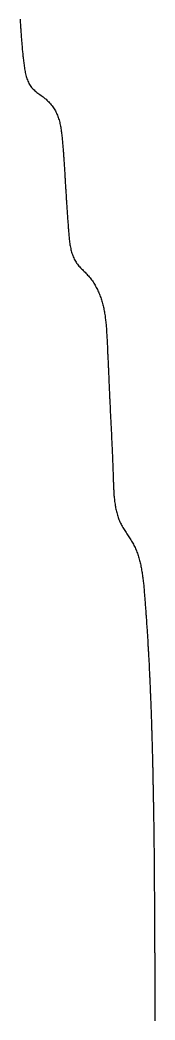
# Model space of a CAD drawing. Extents: x 40 to 225, y 4 to 261.
# Drawn here: x 158.32 to 160.46, y 53.47 to 69.3 of the extents above; entities that cross this region are included whole.
import ezdxf

# ---------------------------------------------------------------- set-up
doc = ezdxf.new("R2010")
doc.units = 0
doc.layers.get('0').update_dxf_attribs({"linetype": 'CONTINUOUS'})

msp = doc.modelspace()

# ---------------------------------------------------------------- linework, layer by layer
at = {"color": 7}
msp.add_polyline3d([(158.325, 69.3167, 0), (158.326, 69.2973, 0), (158.328, 69.2779, 0), (158.329, 69.2586, 0), (158.33, 69.2393, 0), (158.332, 69.22, 0), (158.333, 69.2007, 0), (158.334, 69.1814, 0), (158.336, 69.1621, 0), (158.337, 69.1429, 0), (158.338, 69.1236, 0), (158.34, 69.1044, 0), (158.341, 69.0851, 0), (158.342, 69.0658, 0), (158.344, 69.0466, 0), (158.345, 69.0273, 0), (158.347, 69.008, 0), (158.348, 68.9886, 0), (158.35, 68.9693, 0), (158.351, 68.9499, 0), (158.353, 68.9305, 0), (158.354, 68.9111, 0), (158.356, 68.8916, 0), (158.358, 68.8721, 0), (158.359, 68.8525, 0), (158.361, 68.8329, 0), (158.363, 68.8133, 0), (158.365, 68.7936, 0), (158.367, 68.7738, 0), (158.369, 68.754, 0), (158.371, 68.7341, 0), (158.373, 68.7142, 0), (158.375, 68.6942, 0), (158.378, 68.6741, 0), (158.38, 68.6539, 0), (158.383, 68.6337, 0), (158.385, 68.6133, 0), (158.388, 68.5929, 0), (158.391, 68.5725, 0), (158.394, 68.552, 0), (158.397, 68.5316, 0), (158.4, 68.5112, 0), (158.404, 68.4909, 0), (158.408, 68.4707, 0), (158.412, 68.4507, 0), (158.417, 68.431, 0), (158.422, 68.4114, 0), (158.428, 68.3922, 0), (158.434, 68.3732, 0), (158.441, 68.3546, 0), (158.448, 68.3365, 0), (158.456, 68.3187, 0), (158.465, 68.3014, 0), (158.474, 68.2846, 0), (158.484, 68.2684, 0), (158.495, 68.2527, 0), (158.507, 68.2377, 0), (158.519, 68.2233, 0), (158.532, 68.2095, 0), (158.546, 68.1963, 0), (158.561, 68.1835, 0), (158.576, 68.1711, 0), (158.592, 68.1589, 0), (158.608, 68.147, 0), (158.624, 68.1352, 0), (158.64, 68.1234, 0), (158.656, 68.1115, 0), (158.672, 68.0995, 0), (158.688, 68.0873, 0), (158.704, 68.0747, 0), (158.719, 68.0619, 0), (158.735, 68.0487, 0), (158.749, 68.0353, 0), (158.764, 68.0215, 0), (158.778, 68.0073, 0), (158.791, 67.9929, 0), (158.805, 67.9782, 0), (158.817, 67.9631, 0), (158.83, 67.9478, 0), (158.841, 67.9321, 0), (158.852, 67.9161, 0), (158.863, 67.8998, 0), (158.873, 67.8832, 0), (158.883, 67.8663, 0), (158.892, 67.8492, 0), (158.9, 67.8317, 0), (158.908, 67.814, 0), (158.915, 67.7961, 0), (158.922, 67.7779, 0), (158.929, 67.7595, 0), (158.935, 67.7409, 0), (158.941, 67.7221, 0), (158.946, 67.7031, 0), (158.951, 67.6839, 0), (158.955, 67.6646, 0), (158.96, 67.6451, 0), (158.964, 67.6255, 0), (158.967, 67.6058, 0), (158.971, 67.586, 0), (158.974, 67.5661, 0), (158.977, 67.5462, 0), (158.979, 67.5261, 0), (158.982, 67.506, 0), (158.984, 67.4859, 0), (158.986, 67.4657, 0), (158.989, 67.4455, 0), (158.991, 67.4253, 0), (158.992, 67.4052, 0), (158.994, 67.385, 0), (158.996, 67.3649, 0), (158.998, 67.3448, 0), (159, 67.3248, 0), (159.001, 67.3048, 0), (159.003, 67.2848, 0), (159.004, 67.2649, 0), (159.006, 67.245, 0), (159.008, 67.2251, 0), (159.009, 67.2052, 0), (159.011, 67.1854, 0), (159.012, 67.1656, 0), (159.013, 67.1459, 0), (159.015, 67.1261, 0), (159.016, 67.1064, 0), (159.017, 67.0867, 0), (159.019, 67.0671, 0), (159.02, 67.0474, 0), (159.021, 67.0278, 0), (159.023, 67.0082, 0), (159.024, 66.9886, 0), (159.025, 66.9691, 0), (159.026, 66.9496, 0), (159.027, 66.93, 0), (159.029, 66.9105, 0), (159.03, 66.8911, 0), (159.031, 66.8716, 0), (159.032, 66.8521, 0), (159.033, 66.8327, 0), (159.034, 66.8133, 0), (159.036, 66.7939, 0), (159.037, 66.7745, 0), (159.038, 66.7551, 0), (159.039, 66.7357, 0), (159.04, 66.7163, 0), (159.041, 66.697, 0), (159.042, 66.6776, 0), (159.044, 66.6583, 0), (159.045, 66.639, 0), (159.046, 66.6196, 0), (159.047, 66.6003, 0), (159.048, 66.5809, 0), (159.049, 66.5616, 0), (159.051, 66.5423, 0), (159.052, 66.5229, 0), (159.053, 66.5036, 0), (159.054, 66.4842, 0), (159.056, 66.4648, 0), (159.057, 66.4454, 0), (159.058, 66.426, 0), (159.059, 66.4066, 0), (159.061, 66.3871, 0), (159.062, 66.3676, 0), (159.063, 66.3482, 0), (159.065, 66.3286, 0), (159.066, 66.3091, 0), (159.067, 66.2895, 0), (159.069, 66.2699, 0), (159.07, 66.2502, 0), (159.071, 66.2306, 0), (159.073, 66.2108, 0), (159.074, 66.1911, 0), (159.076, 66.1713, 0), (159.077, 66.1514, 0), (159.078, 66.1315, 0), (159.08, 66.1116, 0), (159.081, 66.0916, 0), (159.083, 66.0716, 0), (159.084, 66.0515, 0), (159.086, 66.0313, 0), (159.087, 66.0111, 0), (159.089, 65.9909, 0), (159.09, 65.9705, 0), (159.092, 65.9502, 0), (159.094, 65.9297, 0), (159.095, 65.9092, 0), (159.097, 65.8888, 0), (159.099, 65.8683, 0), (159.101, 65.8478, 0), (159.103, 65.8274, 0), (159.105, 65.807, 0), (159.108, 65.7867, 0), (159.111, 65.7665, 0), (159.114, 65.7464, 0), (159.117, 65.7265, 0), (159.121, 65.7067, 0), (159.125, 65.687, 0), (159.129, 65.6675, 0), (159.134, 65.6483, 0), (159.139, 65.6292, 0), (159.145, 65.6104, 0), (159.151, 65.5919, 0), (159.157, 65.5736, 0), (159.164, 65.5556, 0), (159.172, 65.5379, 0), (159.18, 65.5206, 0), (159.189, 65.5036, 0), (159.199, 65.4869, 0), (159.209, 65.4707, 0), (159.219, 65.4548, 0), (159.231, 65.4393, 0), (159.243, 65.4242, 0), (159.255, 65.4094, 0), (159.268, 65.3949, 0), (159.282, 65.3805, 0), (159.296, 65.3663, 0), (159.309, 65.3522, 0), (159.323, 65.3381, 0), (159.338, 65.324, 0), (159.352, 65.3099, 0), (159.366, 65.2956, 0), (159.379, 65.2812, 0), (159.393, 65.2665, 0), (159.406, 65.2516, 0), (159.419, 65.2364, 0), (159.432, 65.221, 0), (159.444, 65.2053, 0), (159.456, 65.1894, 0), (159.467, 65.1732, 0), (159.478, 65.1568, 0), (159.489, 65.1402, 0), (159.499, 65.1234, 0), (159.51, 65.1064, 0), (159.519, 65.0892, 0), (159.529, 65.0719, 0), (159.538, 65.0544, 0), (159.547, 65.0367, 0), (159.555, 65.0189, 0), (159.563, 65.001, 0), (159.571, 64.983, 0), (159.579, 64.9648, 0), (159.586, 64.9466, 0), (159.593, 64.9282, 0), (159.599, 64.9098, 0), (159.605, 64.8912, 0), (159.611, 64.8726, 0), (159.617, 64.8539, 0), (159.623, 64.835, 0), (159.628, 64.8161, 0), (159.633, 64.7972, 0), (159.637, 64.7781, 0), (159.642, 64.759, 0), (159.646, 64.7398, 0), (159.65, 64.7205, 0), (159.654, 64.7012, 0), (159.657, 64.6818, 0), (159.66, 64.6624, 0), (159.664, 64.6429, 0), (159.667, 64.6233, 0), (159.669, 64.6037, 0), (159.672, 64.5841, 0), (159.674, 64.5644, 0), (159.677, 64.5447, 0), (159.679, 64.5249, 0), (159.681, 64.5051, 0), (159.683, 64.4853, 0), (159.685, 64.4654, 0), (159.686, 64.4455, 0), (159.688, 64.4256, 0), (159.689, 64.4057, 0), (159.691, 64.3857, 0), (159.692, 64.3658, 0), (159.693, 64.3458, 0), (159.695, 64.3259, 0), (159.696, 64.3059, 0), (159.697, 64.2859, 0), (159.698, 64.2659, 0), (159.699, 64.246, 0), (159.7, 64.226, 0), (159.701, 64.2061, 0), (159.702, 64.1861, 0), (159.703, 64.1662, 0), (159.704, 64.1463, 0), (159.705, 64.1264, 0), (159.706, 64.1065, 0), (159.707, 64.0867, 0), (159.708, 64.0668, 0), (159.708, 64.047, 0), (159.709, 64.0271, 0), (159.71, 64.0073, 0), (159.711, 63.9875, 0), (159.712, 63.9677, 0), (159.713, 63.9479, 0), (159.714, 63.9281, 0), (159.715, 63.9083, 0), (159.716, 63.8886, 0), (159.716, 63.8688, 0), (159.717, 63.8491, 0), (159.718, 63.8293, 0), (159.719, 63.8096, 0), (159.72, 63.7899, 0), (159.721, 63.7702, 0), (159.722, 63.7505, 0), (159.722, 63.7308, 0), (159.723, 63.7112, 0), (159.724, 63.6915, 0), (159.725, 63.6718, 0), (159.726, 63.6522, 0), (159.727, 63.6326, 0), (159.728, 63.6129, 0), (159.728, 63.5933, 0), (159.729, 63.5737, 0), (159.73, 63.5541, 0), (159.731, 63.5345, 0), (159.732, 63.5149, 0), (159.733, 63.4953, 0), (159.733, 63.4757, 0), (159.734, 63.4562, 0), (159.735, 63.4366, 0), (159.736, 63.417, 0), (159.737, 63.3975, 0), (159.738, 63.3779, 0), (159.739, 63.3584, 0), (159.739, 63.3389, 0), (159.74, 63.3193, 0), (159.741, 63.2998, 0), (159.742, 63.2803, 0), (159.743, 63.2608, 0), (159.744, 63.2413, 0), (159.745, 63.2218, 0), (159.746, 63.2023, 0), (159.746, 63.1828, 0), (159.747, 63.1633, 0), (159.748, 63.1438, 0), (159.749, 63.1244, 0), (159.75, 63.1049, 0), (159.751, 63.0854, 0), (159.752, 63.066, 0), (159.753, 63.0465, 0), (159.754, 63.027, 0), (159.755, 63.0076, 0), (159.756, 62.9881, 0), (159.757, 62.9686, 0), (159.758, 62.9492, 0), (159.759, 62.9297, 0), (159.76, 62.9102, 0), (159.761, 62.8908, 0), (159.762, 62.8713, 0), (159.763, 62.8518, 0), (159.764, 62.8323, 0), (159.765, 62.8128, 0), (159.766, 62.7933, 0), (159.767, 62.7738, 0), (159.767, 62.7543, 0), (159.768, 62.7348, 0), (159.769, 62.7152, 0), (159.77, 62.6957, 0), (159.771, 62.6761, 0), (159.772, 62.6566, 0), (159.773, 62.637, 0), (159.774, 62.6174, 0), (159.775, 62.5978, 0), (159.776, 62.5782, 0), (159.777, 62.5586, 0), (159.778, 62.5389, 0), (159.779, 62.5193, 0), (159.78, 62.4996, 0), (159.781, 62.4799, 0), (159.781, 62.4602, 0), (159.782, 62.4404, 0), (159.783, 62.4207, 0), (159.784, 62.4009, 0), (159.785, 62.3811, 0), (159.786, 62.3613, 0), (159.787, 62.3415, 0), (159.787, 62.3217, 0), (159.788, 62.3018, 0), (159.789, 62.2819, 0), (159.79, 62.262, 0), (159.79, 62.242, 0), (159.791, 62.2221, 0), (159.792, 62.2021, 0), (159.793, 62.182, 0), (159.793, 62.162, 0), (159.794, 62.1419, 0), (159.795, 62.1218, 0), (159.795, 62.1017, 0), (159.796, 62.0815, 0), (159.796, 62.0613, 0), (159.797, 62.0411, 0), (159.798, 62.0209, 0), (159.798, 62.0006, 0), (159.799, 61.9803, 0), (159.8, 61.9601, 0), (159.8, 61.9398, 0), (159.801, 61.9195, 0), (159.802, 61.8993, 0), (159.803, 61.879, 0), (159.804, 61.8588, 0), (159.805, 61.8386, 0), (159.806, 61.8185, 0), (159.808, 61.7983, 0), (159.809, 61.7783, 0), (159.811, 61.7582, 0), (159.813, 61.7382, 0), (159.815, 61.7183, 0), (159.817, 61.6985, 0), (159.819, 61.6787, 0), (159.822, 61.659, 0), (159.825, 61.6393, 0), (159.828, 61.6198, 0), (159.831, 61.6004, 0), (159.835, 61.581, 0), (159.839, 61.5617, 0), (159.843, 61.5426, 0), (159.848, 61.5235, 0), (159.852, 61.5046, 0), (159.857, 61.4858, 0), (159.863, 61.4672, 0), (159.869, 61.4486, 0), (159.875, 61.4302, 0), (159.881, 61.412, 0), (159.888, 61.3939, 0), (159.895, 61.3759, 0), (159.903, 61.3581, 0), (159.911, 61.3405, 0), (159.92, 61.3231, 0), (159.929, 61.3058, 0), (159.938, 61.2887, 0), (159.948, 61.2717, 0), (159.958, 61.2549, 0), (159.968, 61.2381, 0), (159.979, 61.2215, 0), (159.989, 61.2049, 0), (160, 61.1884, 0), (160.011, 61.1719, 0), (160.022, 61.1554, 0), (160.033, 61.1389, 0), (160.044, 61.1224, 0), (160.055, 61.1058, 0), (160.066, 61.0891, 0), (160.076, 61.0724, 0), (160.086, 61.0556, 0), (160.096, 61.0386, 0), (160.106, 61.0215, 0), (160.115, 61.0043, 0), (160.124, 60.9869, 0), (160.133, 60.9694, 0), (160.141, 60.9517, 0), (160.149, 60.9339, 0), (160.157, 60.916, 0), (160.164, 60.8979, 0), (160.171, 60.8797, 0), (160.178, 60.8614, 0), (160.184, 60.843, 0), (160.19, 60.8245, 0), (160.196, 60.8058, 0), (160.202, 60.7871, 0), (160.207, 60.7682, 0), (160.212, 60.7493, 0), (160.217, 60.7303, 0), (160.222, 60.7111, 0), (160.227, 60.6919, 0), (160.231, 60.6726, 0), (160.235, 60.6533, 0), (160.239, 60.6338, 0), (160.243, 60.6143, 0), (160.246, 60.5947, 0), (160.25, 60.5751, 0), (160.253, 60.5554, 0), (160.256, 60.5356, 0), (160.259, 60.5158, 0), (160.261, 60.4959, 0), (160.264, 60.476, 0), (160.267, 60.4561, 0), (160.269, 60.4361, 0), (160.271, 60.4161, 0), (160.274, 60.396, 0), (160.276, 60.376, 0), (160.278, 60.3559, 0), (160.28, 60.3358, 0), (160.281, 60.3157, 0), (160.283, 60.2955, 0), (160.285, 60.2754, 0), (160.287, 60.2552, 0), (160.288, 60.2351, 0), (160.29, 60.215, 0), (160.292, 60.1948, 0), (160.293, 60.1747, 0), (160.295, 60.1546, 0), (160.296, 60.1345, 0), (160.298, 60.1144, 0), (160.3, 60.0944, 0), (160.301, 60.0743, 0), (160.303, 60.0543, 0), (160.304, 60.0342, 0), (160.306, 60.0142, 0), (160.307, 59.9942, 0), (160.309, 59.9742, 0), (160.31, 59.9542, 0), (160.312, 59.9343, 0), (160.313, 59.9143, 0), (160.314, 59.8943, 0), (160.316, 59.8744, 0), (160.317, 59.8545, 0), (160.319, 59.8345, 0), (160.32, 59.8146, 0), (160.321, 59.7947, 0), (160.323, 59.7748, 0), (160.324, 59.7549, 0), (160.325, 59.7351, 0), (160.327, 59.7152, 0), (160.328, 59.6953, 0), (160.329, 59.6755, 0), (160.331, 59.6557, 0), (160.332, 59.6358, 0), (160.333, 59.616, 0), (160.334, 59.5962, 0), (160.336, 59.5764, 0), (160.337, 59.5566, 0), (160.338, 59.5368, 0), (160.339, 59.5171, 0), (160.341, 59.4973, 0), (160.342, 59.4775, 0), (160.343, 59.4578, 0), (160.344, 59.438, 0), (160.345, 59.4183, 0), (160.346, 59.3986, 0), (160.348, 59.3789, 0), (160.349, 59.3592, 0), (160.35, 59.3394, 0), (160.351, 59.3197, 0), (160.352, 59.3001, 0), (160.353, 59.2804, 0), (160.354, 59.2607, 0), (160.355, 59.241, 0), (160.356, 59.2214, 0), (160.357, 59.2017, 0), (160.358, 59.1821, 0), (160.359, 59.1624, 0), (160.361, 59.1428, 0), (160.362, 59.1231, 0), (160.363, 59.1035, 0), (160.364, 59.0839, 0), (160.365, 59.0643, 0), (160.365, 59.0447, 0), (160.366, 59.025, 0), (160.367, 59.0054, 0), (160.368, 58.9859, 0), (160.369, 58.9663, 0), (160.37, 58.9467, 0), (160.371, 58.9271, 0), (160.372, 58.9075, 0), (160.373, 58.8879, 0), (160.374, 58.8684, 0), (160.375, 58.8488, 0), (160.376, 58.8292, 0), (160.376, 58.8097, 0), (160.377, 58.7901, 0), (160.378, 58.7706, 0), (160.379, 58.751, 0), (160.38, 58.7315, 0), (160.381, 58.712, 0), (160.382, 58.6924, 0), (160.382, 58.6729, 0), (160.383, 58.6534, 0), (160.384, 58.6338, 0), (160.385, 58.6143, 0), (160.386, 58.5948, 0), (160.386, 58.5753, 0), (160.387, 58.5558, 0), (160.388, 58.5362, 0), (160.389, 58.5167, 0), (160.389, 58.4972, 0), (160.39, 58.4777, 0), (160.391, 58.4582, 0), (160.391, 58.4387, 0), (160.392, 58.4192, 0), (160.393, 58.3997, 0), (160.394, 58.3802, 0), (160.394, 58.3607, 0), (160.395, 58.3412, 0), (160.396, 58.3217, 0), (160.396, 58.3022, 0), (160.397, 58.2827, 0), (160.398, 58.2632, 0), (160.398, 58.2437, 0), (160.399, 58.2242, 0), (160.4, 58.2047, 0), (160.4, 58.1852, 0), (160.401, 58.1657, 0), (160.402, 58.1462, 0), (160.402, 58.1267, 0), (160.403, 58.1072, 0), (160.403, 58.0877, 0), (160.404, 58.0682, 0), (160.405, 58.0487, 0), (160.405, 58.0292, 0), (160.406, 58.0097, 0), (160.406, 57.9902, 0), (160.407, 57.9707, 0), (160.407, 57.9512, 0), (160.408, 57.9317, 0), (160.409, 57.9122, 0), (160.409, 57.8927, 0), (160.41, 57.8732, 0), (160.41, 57.8536, 0), (160.411, 57.8341, 0), (160.411, 57.8146, 0), (160.412, 57.7951, 0), (160.412, 57.7755, 0), (160.413, 57.756, 0), (160.413, 57.7365, 0), (160.414, 57.717, 0), (160.414, 57.6974, 0), (160.415, 57.6779, 0), (160.415, 57.6583, 0), (160.416, 57.6388, 0), (160.416, 57.6192, 0), (160.417, 57.5997, 0), (160.417, 57.5801, 0), (160.418, 57.5606, 0), (160.418, 57.541, 0), (160.419, 57.5215, 0), (160.419, 57.5019, 0), (160.419, 57.4823, 0), (160.42, 57.4628, 0), (160.42, 57.4432, 0), (160.421, 57.4236, 0), (160.421, 57.4041, 0), (160.422, 57.3845, 0), (160.422, 57.3649, 0), (160.422, 57.3453, 0), (160.423, 57.3257, 0), (160.423, 57.3062, 0), (160.424, 57.2866, 0), (160.424, 57.267, 0), (160.425, 57.2474, 0), (160.425, 57.2278, 0), (160.425, 57.2082, 0), (160.426, 57.1886, 0), (160.426, 57.169, 0), (160.426, 57.1494, 0), (160.427, 57.1298, 0), (160.427, 57.1102, 0), (160.428, 57.0906, 0), (160.428, 57.0709, 0), (160.428, 57.0513, 0), (160.429, 57.0317, 0), (160.429, 57.0121, 0), (160.429, 56.9925, 0), (160.43, 56.9728, 0), (160.43, 56.9532, 0), (160.43, 56.9336, 0), (160.431, 56.914, 0), (160.431, 56.8943, 0), (160.431, 56.8747, 0), (160.432, 56.8551, 0), (160.432, 56.8354, 0), (160.432, 56.8158, 0), (160.433, 56.7961, 0), (160.433, 56.7765, 0), (160.433, 56.7569, 0), (160.434, 56.7372, 0), (160.434, 56.7176, 0), (160.434, 56.6979, 0), (160.434, 56.6783, 0), (160.435, 56.6586, 0), (160.435, 56.6389, 0), (160.435, 56.6193, 0), (160.436, 56.5996, 0), (160.436, 56.58, 0), (160.436, 56.5603, 0), (160.436, 56.5406, 0), (160.437, 56.521, 0), (160.437, 56.5013, 0), (160.437, 56.4816, 0), (160.437, 56.462, 0), (160.438, 56.4423, 0), (160.438, 56.4226, 0), (160.438, 56.4029, 0), (160.438, 56.3832, 0), (160.439, 56.3636, 0), (160.439, 56.3439, 0), (160.439, 56.3242, 0), (160.439, 56.3045, 0), (160.439, 56.2848, 0), (160.44, 56.2651, 0), (160.44, 56.2454, 0), (160.44, 56.2258, 0), (160.44, 56.2061, 0), (160.441, 56.1864, 0), (160.441, 56.1667, 0), (160.441, 56.147, 0), (160.441, 56.1273, 0), (160.441, 56.1076, 0), (160.442, 56.0879, 0), (160.442, 56.0682, 0), (160.442, 56.0485, 0), (160.442, 56.0288, 0), (160.442, 56.0091, 0), (160.443, 55.9893, 0), (160.443, 55.9696, 0), (160.443, 55.9499, 0), (160.443, 55.9302, 0), (160.443, 55.9105, 0), (160.443, 55.8908, 0), (160.444, 55.8711, 0), (160.444, 55.8513, 0), (160.444, 55.8316, 0), (160.444, 55.8119, 0), (160.444, 55.7922, 0), (160.444, 55.7725, 0), (160.445, 55.7527, 0), (160.445, 55.733, 0), (160.445, 55.7133, 0), (160.445, 55.6936, 0), (160.445, 55.6738, 0), (160.445, 55.6541, 0), (160.446, 55.6344, 0), (160.446, 55.6146, 0), (160.446, 55.5949, 0), (160.446, 55.5752, 0), (160.446, 55.5554, 0), (160.446, 55.5357, 0), (160.446, 55.516, 0), (160.447, 55.4962, 0), (160.447, 55.4765, 0), (160.447, 55.4568, 0), (160.447, 55.437, 0), (160.447, 55.4173, 0), (160.447, 55.3975, 0), (160.447, 55.3778, 0), (160.447, 55.358, 0), (160.448, 55.3383, 0), (160.448, 55.3185, 0), (160.448, 55.2988, 0), (160.448, 55.2791, 0), (160.448, 55.2593, 0), (160.448, 55.2396, 0), (160.448, 55.2198, 0), (160.448, 55.2001, 0), (160.449, 55.1803, 0), (160.449, 55.1606, 0), (160.449, 55.1408, 0), (160.449, 55.121, 0), (160.449, 55.1013, 0), (160.449, 55.0815, 0), (160.449, 55.0618, 0), (160.449, 55.042, 0), (160.449, 55.0223, 0), (160.449, 55.0025, 0), (160.45, 54.9828, 0), (160.45, 54.963, 0), (160.45, 54.9432, 0), (160.45, 54.9235, 0), (160.45, 54.9037, 0), (160.45, 54.884, 0), (160.45, 54.8642, 0), (160.45, 54.8444, 0), (160.45, 54.8247, 0), (160.45, 54.8049, 0), (160.45, 54.7851, 0), (160.451, 54.7654, 0), (160.451, 54.7456, 0), (160.451, 54.7258, 0), (160.451, 54.7061, 0), (160.451, 54.6863, 0), (160.451, 54.6666, 0), (160.451, 54.6468, 0), (160.451, 54.627, 0), (160.451, 54.6073, 0), (160.451, 54.5875, 0), (160.451, 54.5677, 0), (160.451, 54.548, 0), (160.452, 54.5282, 0), (160.452, 54.5084, 0), (160.452, 54.4886, 0), (160.452, 54.4689, 0), (160.452, 54.4491, 0), (160.452, 54.4293, 0), (160.452, 54.4096, 0), (160.452, 54.3898, 0), (160.452, 54.37, 0), (160.452, 54.3503, 0), (160.452, 54.3305, 0), (160.452, 54.3107, 0), (160.452, 54.291, 0), (160.453, 54.2712, 0), (160.453, 54.2514, 0), (160.453, 54.2316, 0), (160.453, 54.2119, 0), (160.453, 54.1921, 0), (160.453, 54.1723, 0), (160.453, 54.1526, 0), (160.453, 54.1328, 0), (160.453, 54.113, 0), (160.453, 54.0933, 0), (160.453, 54.0735, 0), (160.453, 54.0537, 0), (160.453, 54.0339, 0), (160.454, 54.0142, 0), (160.454, 53.9944, 0), (160.454, 53.9746, 0), (160.454, 53.9549, 0), (160.454, 53.9351, 0), (160.454, 53.9153, 0), (160.454, 53.8956, 0), (160.454, 53.8758, 0), (160.454, 53.856, 0), (160.454, 53.8363, 0), (160.454, 53.8165, 0), (160.454, 53.7967, 0), (160.454, 53.777, 0), (160.455, 53.7572, 0), (160.455, 53.7374, 0), (160.455, 53.7177, 0), (160.455, 53.6979, 0), (160.455, 53.6781, 0), (160.455, 53.6584, 0), (160.455, 53.6386, 0), (160.455, 53.6188, 0), (160.455, 53.5991, 0), (160.455, 53.5793, 0), (160.455, 53.5595, 0), (160.455, 53.5398, 0), (160.456, 53.52, 0), (160.456, 53.5003, 0), (160.456, 53.4805, 0), (160.456, 53.4607, 0)], dxfattribs=at)

doc.saveas('drawing.dxf')
